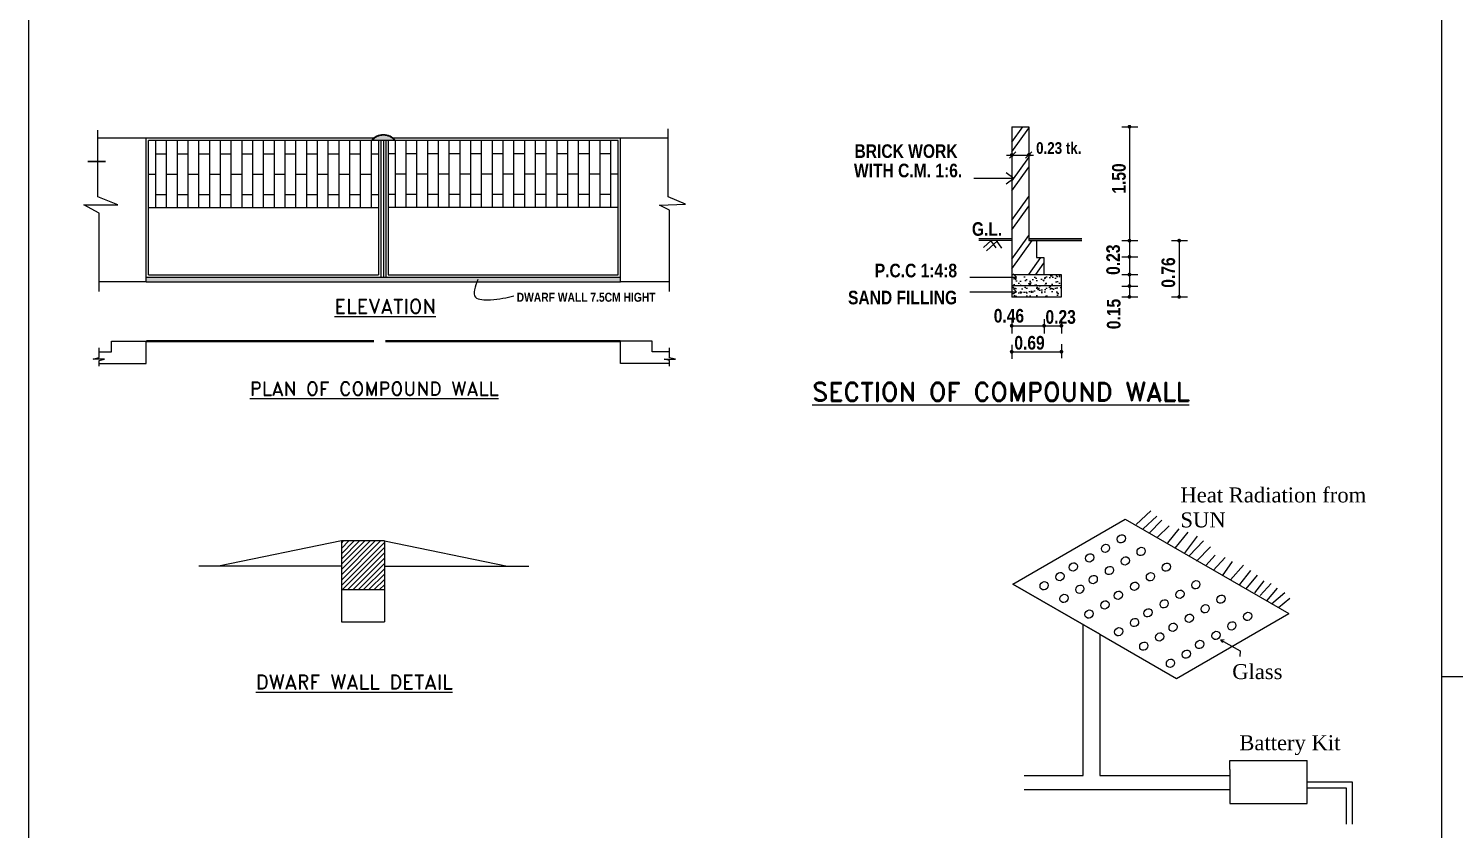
# Model space of a CAD drawing. Header units: metres. Extents: x 0 to 246, y -13 to 116.
# Drawn here: x 148.47 to 172.5, y 24.3 to 37.79 of the extents above; entities that cross this region are included whole.
import ezdxf

# ---------------------------------------------------------------- set-up
doc = ezdxf.new("R2010")
doc.units = ezdxf.units.M
doc.header["$MEASUREMENT"] = 0
for name, color, linetype in [('BUIL', 7, 'Continuous'), ('DIM', 8, 'Continuous'), ('hatch', 8, 'Continuous'), ('JD', 5, 'Continuous'), ('TX', 7, 'Continuous'), ('txt', 1, 'Continuous'), ('W', 1, 'Continuous'), ('wall', 2, 'Continuous')]:
    doc.layers.add(name, color=color, linetype=linetype)
doc.layers.add('col', color=7, linetype='Continuous', lineweight=40)
doc.layers.add('text', color=7, linetype='Continuous', lineweight=25)
doc.styles.add('in', font='verdana.ttf', dxfattribs={"height": 8})
doc.styles.add('R1', font='swisscb.ttf')
doc.styles.add('ROMAND', font='ROMAND.SHX')

msp = doc.modelspace()

# ---------------------------------------------------------------- hatches: boundary and pattern name
msp.add_hatch(color=256).paths.add_polyline_path([(150.45544, 33.60596), (150.45544, 33.52525), (158.44631, 33.52525), (158.44631, 33.60596)])
at = {"layer": 'DIM'}
h = msp.add_hatch(dxfattribs=at)
h.set_pattern_fill('AR-CONC', color=0, scale=0.065525, style=0)
h.set_pattern_definition([(50, (-1355.5644, -206.39717), (0.46998175, -0.041118075), [0.04914344, -0.54057781]), (355, (-1355.5644, -206.39717), (-0.09091623, 0.49287076), [0.03931475, -0.43246225]), (100.4514, (-1355.52523, -206.4006), (0.37906586, 0.45175239), [0.0417655, -0.45942045]), (46.1842, (-1355.5644, -206.2661), (0.69930525, -0.10845564), [0.07371516, -0.81086672]), (96.6356, (-1355.5061, -206.27516), (0.61243384, 0.63828668), [0.06264824, -0.68913056]), (351.1842, (-1355.5644, -206.2661), (0.61243334, 0.63828715), [0.05897212, -0.64869337]), (21, (-1355.49887, -206.29888), (0.39112086, -0.26381435), [0.04914344, -0.54057781]), (326, (-1355.49887, -206.2989), (0.15943136, 0.47515154), [0.03931475, -0.43246225]), (71.4514, (-1355.46628, -206.32086), (0.55055238, 0.21133676), [0.0417655, -0.45942045]), (37.5, (-1355.5644, -206.39717), (0.007967695, 0.21812731), [0, -0.427220283, 0, -0.43901471, 0, -0.434100364]), (7.5, (-1355.5644, -206.39717), (0.172375218, 0.25843663), [0, -0.25030391, 0, -0.417391595, 0, -0.165449573]), (327.5, (-1355.71051, -206.39717), (0.349784927, -0.014778986), [0, -0.16381146, 0, -0.51109175, 0, -0.678179437]), (317.5, (-1355.77604, -206.39717), (0.38213031, 0.06559337), [0, -0.212954896, 0, -0.33941734, 0, -0.48160569])])
h.paths.add_polyline_path([(165.86932, 33.65046), (165.07581, 33.65046), (165.12055, 33.60575), (165.03993, 33.60575), (165.03993, 33.45907), (165.58223, 33.45907), (165.86932, 33.45907)])
h = msp.add_hatch(dxfattribs=at)
h.set_pattern_fill('AR-CONC', color=0, scale=0.032762, style=0)
h.set_pattern_definition([(50, (-1355.5644, -206.39717), (0.234990873, -0.020559037), [0.02457172, -0.270288906]), (355, (-1355.5644, -206.39717), (-0.045458117, 0.24643538), [0.019657375, -0.216231125]), (100.4514, (-1355.54481, -206.39888), (0.18953293, 0.225876193), [0.020882747, -0.229710223]), (46.1842, (-1355.5644, -206.33164), (0.349652625, -0.05422782), [0.03685758, -0.40543336]), (96.6356, (-1355.53526, -206.33616), (0.30621692, 0.31914334), [0.03132412, -0.34456528]), (351.1842, (-1355.5644, -206.33164), (0.30621667, 0.31914358), [0.02948606, -0.32434669]), (21, (-1355.53163, -206.34802), (0.19556043, -0.131907175), [0.02457172, -0.270288906]), (326, (-1355.53163, -206.34802), (0.07971568, 0.237575772), [0.019657375, -0.216231125]), (71.4514, (-1355.51534, -206.35902), (0.275276188, 0.105668382), [0.020882747, -0.229710223]), (37.5, (-1355.564395, -206.39717), (0.0039838473, 0.109063655), [0, -0.213610141, 0, -0.219507354, 0, -0.217050182]), (7.5, (-1355.5644, -206.39717), (0.086187609, 0.129218315), [0, -0.125151954, 0, -0.208695798, 0, -0.082724786]), (327.5, (-1355.637455, -206.39717), (0.1748924633, -0.007389493), [0, -0.081905729, 0, -0.255545875, 0, -0.339089718]), (317.5, (-1355.67022, -206.39717), (0.191065154, 0.032796686), [0, -0.106477448, 0, -0.16970867, 0, -0.240802843])])
h.paths.add_polyline_path([(165.86932, 33.65046), (165.07581, 33.65046), (165.12055, 33.60575), (165.03993, 33.60575), (165.03993, 33.45907), (165.58223, 33.45907), (165.86932, 33.45907)])
h = msp.add_hatch(dxfattribs=at)
h.set_pattern_fill('AR-SAND', color=0, scale=0.065525, style=0)
h.set_pattern_definition([(37.5, (-1355.5644, -206.39717), (-0.0041276135, 0.1262543245), [0, -0.0995973665, 0, -0.1113917915, 0, -0.106477448]), (7.5, (-1355.5644, -206.39717), (0.115963881, 0.184919945), [0, -0.053730158, 0, -0.089768679, 0, -0.034400406]), (327.5, (-1355.64499, -206.39717), (0.204052848, 0.000370807), [0, -0.0327622916, 0, -0.11794425, 0, -0.153982771]), (317.5, (-1355.64499, -206.39717), (0.196975193, 0.057509326), [0, -0.016381146, 0, -0.077319008, 0, -0.0884581874])])
h.paths.add_polyline_path([(165.58223, 33.26767), (165.86932, 33.26767), (165.86932, 33.45907), (165.58223, 33.45907), (165.03993, 33.45907), (165.03993, 33.26767)])
h = msp.add_hatch(dxfattribs=at)
h.set_pattern_fill('ANSI31', color=0, scale=0.504474, style=0)
h.set_pattern_definition([(45, (-1015.07782, -161.84634), (-0.0445896535, 0.0445896535), [])])
h.paths.add_polyline_path([(154.46991, 28.33986), (154.46991, 29.16038), (153.74347, 29.16038), (153.74347, 28.33986)])
at = {"layer": 'JD'}
h = msp.add_hatch(color=0, dxfattribs=at)
h.paths.add_polyline_path([(154.64461, 35.90637, 0.46260975), (154.25732, 35.90637)], flags=16)
h.paths.add_polyline_path([(154.64461, 35.90637), (154.65266, 35.90637, 0.49398801), (154.24908, 35.90637), (154.25732, 35.90637, -0.46260975)])

# ---------------------------------------------------------------- linework, layer by layer
for p, q in [((172.28448, 0.00381), (172.28448, 115.29252)), ((172.28448, 8.16107), (172.28448, 115.29252)), ((167.13558, 29.4352), (167.38158, 29.67043)), ((167.25144, 29.36707), (167.48174, 29.57567)), ((167.35541, 29.28884), (167.57002, 29.50838)), ((167.49781, 29.22265), (167.69062, 29.41521)), ((167.66947, 29.12679), (167.8579, 29.36202)), ((167.79237, 29.04079), (168.01197, 29.30823)), ((167.94769, 28.94986), (168.16728, 29.2387)), ((168.02726, 28.90714), (168.26979, 29.16281)), ((168.15527, 28.81968), (168.39105, 29.06189)), ((168.30856, 28.74704), (168.46524, 28.91969)), ((168.43233, 28.66222), (168.63483, 28.88205)), ((168.59081, 28.57429), (168.75809, 28.8117)), ((168.72288, 28.50395), (168.94299, 28.75015)), ((168.88136, 28.42481), (169.06626, 28.66222)), ((168.98701, 28.35447), (169.18071, 28.58309)), ((169.13669, 28.28413), (169.29517, 28.48636)), ((169.22474, 28.24016), (169.40963, 28.4424)), ((169.33919, 28.15223), (169.51528, 28.36326)), ((169.41844, 28.09947), (169.63855, 28.29292)), ((169.5329, 28.03792), (169.7266, 28.19619)), ((168.55966, 27.49652), (168.61682, 27.49774)), ((168.55966, 27.49652), (168.58797, 27.44685)), ((168.55966, 27.49652), (168.8865, 27.31123)), ((168.8865, 27.31123), (168.88002, 27.21363))]:
    msp.add_line(p, q)
at = {"color": 0, "lineweight": 30}
msp.add_line((149.77033, 35.55181), (149.47262, 35.55181), dxfattribs=at)
at = {"color": 0}
msp.add_line((165.32703, 34.22466), (165.45463, 34.22466), dxfattribs=at)
at = {"color": 7}
msp.add_line((172.28448, 26.87642), (200.08118, 26.87642), dxfattribs=at)
msp.add_lwpolyline([(148.47168, -13.07124), (172.28448, -13.07124), (172.28448, 49.81527), (148.47168, 49.81527)], close=True)
at = {"color": 0, "const_width": 0.0319}
for points in [[(165.02398, 35.66254, 1), (165.05588, 35.66254, 1)], [(165.31108, 35.66542, 1), (165.34298, 35.66542, 1)]]:
    msp.add_lwpolyline(points, format="xyb", close=True, dxfattribs=at)
for centre in [(166.61905, 29.03595), (166.88584, 29.1967), (166.35225, 28.8752), (166.95269, 28.82289), (167.21949, 28.98364), (165.85263, 28.56009), (166.07866, 28.7232), (166.6859, 28.66215), (167.37664, 28.55832), (167.64344, 28.71907), (165.5846, 28.40559), (166.18628, 28.34704), (166.41231, 28.51014), (167.10985, 28.39757), (168.14158, 28.42274), (165.91825, 28.19254), (166.61022, 28.08246), (166.83626, 28.24557), (167.60799, 28.10124), (167.87478, 28.26199), (168.56552, 28.17933), (166.3422, 27.92796), (167.3344, 27.94924), (168.03193, 27.85783), (168.29873, 28.01858), (169.01477, 27.89005), (166.84034, 27.63163), (167.10836, 27.78613), (167.75834, 27.70583), (168.48118, 27.56855), (168.74797, 27.7293), (167.26428, 27.38822), (167.53231, 27.54272), (168.20759, 27.41655), (167.71353, 27.09894), (167.98155, 27.25344)]:
    msp.add_ellipse(centre, major_axis=(-0.04868, -0.05438), ratio=0.90202376)
at = {"layer": 'BUIL', "color": 0}
for p, q in [((150.45544, 35.94672), (149.64231, 35.94672)), ((159.25021, 35.94672), (158.44631, 35.94672)), ((150.45544, 33.52525), (149.66249, 33.52525)), ((159.27039, 33.52525), (158.44631, 33.52525)), ((149.86785, 32.52683), (150.45544, 32.52683)), ((149.86785, 32.34762), (149.86785, 32.52683)), ((150.45544, 32.1483), (150.45544, 32.52683)), ((158.44631, 32.1483), (158.44631, 32.52683)), ((158.97836, 32.52683), (158.44631, 32.52683)), ((158.97836, 32.34762), (158.97836, 32.52683)), ((149.66249, 32.34762), (149.86785, 32.34762)), ((159.27039, 32.34762), (158.97836, 32.34762)), ((149.66249, 32.1483), (150.45544, 32.1483)), ((159.27039, 32.1483), (158.44631, 32.1483)), ((153.74347, 29.16038), (151.67265, 28.73297)), ((153.74347, 29.16038), (153.74347, 27.79503)), ((154.46991, 29.16038), (153.74347, 29.16038)), ((154.46991, 29.16038), (154.46991, 27.79503)), ((154.46991, 29.16038), (156.54073, 28.73297)), ((153.74347, 28.73297), (151.34223, 28.73297)), ((154.46991, 28.73297), (156.89967, 28.73297)), ((153.74347, 28.33986), (154.46991, 28.33986)), ((153.74347, 27.79503), (154.46991, 27.79503))]:
    msp.add_line(p, q, dxfattribs=at)
at = {"layer": 'col', "color": 0, "const_width": 0.04036}
for points in [[(154.2904, 32.52683), (150.45544, 32.52683)], [(154.48631, 32.52683), (158.44631, 32.52683)]]:
    msp.add_lwpolyline(points, dxfattribs=at)
at = {"layer": 'DIM', "color": 0}
for p, q in [((165.03993, 35.88043), (165.22486, 36.13863)), ((165.03993, 35.71608), (165.32703, 36.11693)), ((165.03993, 35.22301), (165.32703, 35.62387)), ((165.03993, 35.05866), (165.32703, 35.45952)), ((165.03993, 34.5656), (165.32703, 34.96645)), ((165.03993, 34.40124), (165.32703, 34.8021)), ((165.03993, 33.90818), (165.32703, 34.30904)), ((165.03993, 33.74382), (165.38431, 34.22466)), ((165.3262, 33.65046), (165.53182, 33.93756)), ((165.44391, 33.65046), (165.58223, 33.84358))]:
    msp.add_line(p, q, dxfattribs=at)
at = {"layer": 'DIM', "color": 0, "linetype": 'Continuous'}
for p, q in [((164.95096, 35.66254), (165.40708, 35.66254)), ((165.00279, 35.61074), (165.10646, 35.71434)), ((165.27232, 35.61074), (165.37598, 35.71434))]:
    msp.add_line(p, q, dxfattribs=at)
at = {"layer": 'DIM', "color": 0}
msp.add_spline([(156.04364, 33.56758), (156.00328, 33.2687), (156.25552, 33.22559), (156.65006, 33.28888)], degree=3, dxfattribs=at)
at = {"layer": 'hatch', "ltscale": 7}
for p, q in [((165.05729, 28.43494), (166.95321, 29.52955)), ((166.95321, 29.52955), (169.70896, 27.93852)), ((165.05729, 28.43494), (166.5241, 27.58807)), ((167.81304, 26.8439), (169.70896, 27.93852)), ((166.2417, 25.20816), (166.2417, 27.75112)), ((166.5241, 27.58807), (167.81304, 26.8439)), ((166.5241, 27.58807), (166.5241, 25.20816)), ((168.71611, 25.46025), (170.01764, 25.46025)), ((168.71611, 25.31198), (168.71611, 25.46025)), ((168.71611, 25.31198), (168.71611, 24.73814)), ((170.01764, 24.73814), (170.01764, 25.46025)), ((165.24725, 25.20816), (166.2417, 25.20816)), ((166.5241, 25.20816), (168.71611, 25.20816)), ((170.01764, 25.0992), (170.77604, 25.0992)), ((170.01764, 24.99833), (170.67254, 24.99833)), ((170.67254, 24.99833), (170.67254, 24.38606)), ((170.77604, 25.0992), (170.77604, 24.38606)), ((165.24725, 24.97233), (168.71611, 24.97233)), ((168.71611, 24.73814), (170.01764, 24.73814))]:
    msp.add_line(p, q, dxfattribs=at)
at = {"layer": 'JD', "color": 0}
for p, q in [((150.45544, 33.52525), (150.45544, 35.94672)), ((154.2877, 35.94672), (150.45544, 35.94672)), ((150.4958, 33.64632), (150.4958, 35.90637)), ((154.65266, 35.90637), (150.4958, 35.90637)), ((150.61687, 34.77634), (150.61687, 35.90637)), ((150.79848, 34.77634), (150.79848, 35.90637)), ((150.98009, 34.77634), (150.98009, 35.90637)), ((151.1617, 34.77634), (151.1617, 35.90637)), ((151.34331, 34.77634), (151.34331, 35.90637)), ((151.52492, 34.77634), (151.52492, 35.90637)), ((151.70653, 34.77634), (151.70653, 35.90637)), ((151.88814, 34.77634), (151.88814, 35.90637)), ((152.06976, 34.77634), (152.06976, 35.90637)), ((152.25137, 34.77634), (152.25137, 35.90637)), ((152.43298, 34.77634), (152.43298, 35.90637)), ((152.61459, 34.77634), (152.61459, 35.90637)), ((152.7962, 34.77634), (152.7962, 35.90637)), ((152.97781, 34.77634), (152.97781, 35.90637)), ((153.15942, 34.77634), (153.15942, 35.90637)), ((153.34103, 34.77634), (153.34103, 35.90637)), ((153.52264, 34.77634), (153.52264, 35.90637)), ((153.70425, 34.77634), (153.70425, 35.90637)), ((153.88586, 34.77634), (153.88586, 35.90637)), ((154.06747, 34.77634), (154.06747, 35.90637)), ((154.24908, 34.77634), (154.24908, 35.90637)), ((154.37016, 35.90637), (154.37016, 33.64632)), ((154.41052, 35.90637), (154.41052, 33.60596)), ((154.45087, 35.90637), (154.45087, 33.60596)), ((154.49123, 35.90637), (154.49123, 33.60596)), ((154.53159, 35.90637), (154.53159, 33.64632)), ((158.44631, 35.94672), (154.61405, 35.94672)), ((158.40595, 35.90637), (154.65266, 35.90637)), ((154.65266, 34.77634), (154.65266, 35.90637)), ((154.83427, 34.77634), (154.83427, 35.90637)), ((155.01589, 34.77634), (155.01589, 35.90637)), ((155.1975, 34.77634), (155.1975, 35.90637)), ((155.37911, 34.77634), (155.37911, 35.90637)), ((155.56072, 34.77634), (155.56072, 35.90637)), ((155.74233, 34.77634), (155.74233, 35.90637)), ((155.92394, 34.77634), (155.92394, 35.90637)), ((156.10555, 34.77634), (156.10555, 35.90637)), ((156.28716, 34.77634), (156.28716, 35.90637)), ((156.46877, 34.77634), (156.46877, 35.90637)), ((156.65038, 34.77634), (156.65038, 35.90637)), ((156.83199, 34.77634), (156.83199, 35.90637)), ((157.0136, 34.77634), (157.0136, 35.90637)), ((157.19521, 34.77634), (157.19521, 35.90637)), ((157.37683, 34.77634), (157.37683, 35.90637)), ((157.55844, 34.77634), (157.55844, 35.90637)), ((157.74005, 34.77634), (157.74005, 35.90637)), ((157.92166, 34.77634), (157.92166, 35.90637)), ((158.10327, 34.77634), (158.10327, 35.90637)), ((158.28488, 34.77634), (158.28488, 35.90637)), ((158.40595, 33.64632), (158.40595, 35.90637)), ((158.44631, 33.52525), (158.44631, 35.94672)), ((150.61687, 35.6844), (150.79848, 35.6844)), ((150.98009, 35.6844), (151.1617, 35.6844)), ((151.34331, 35.6844), (151.52492, 35.6844)), ((151.70653, 35.6844), (151.88814, 35.6844)), ((152.06976, 35.6844), (152.25137, 35.6844)), ((152.43298, 35.6844), (152.61459, 35.6844)), ((152.7962, 35.6844), (152.97781, 35.6844)), ((153.15942, 35.6844), (153.34103, 35.6844)), ((153.52264, 35.6844), (153.70425, 35.6844)), ((153.88586, 35.6844), (154.06747, 35.6844)), ((154.24908, 35.6844), (154.37016, 35.6844)), ((154.65266, 35.6844), (154.53159, 35.6844)), ((155.01589, 35.6844), (154.83427, 35.6844)), ((155.37911, 35.6844), (155.1975, 35.6844)), ((155.74233, 35.6844), (155.56072, 35.6844)), ((156.10555, 35.6844), (155.92394, 35.6844)), ((156.46877, 35.6844), (156.28716, 35.6844)), ((156.83199, 35.6844), (156.65038, 35.6844)), ((157.19521, 35.6844), (157.0136, 35.6844)), ((157.55844, 35.6844), (157.37683, 35.6844)), ((157.92166, 35.6844), (157.74005, 35.6844)), ((158.28488, 35.6844), (158.10327, 35.6844)), ((150.4958, 35.34136), (150.61687, 35.34136)), ((150.79848, 35.34136), (150.98009, 35.34136)), ((151.1617, 35.34136), (151.34331, 35.34136)), ((151.52492, 35.34136), (151.70653, 35.34136)), ((151.88814, 35.34136), (152.06976, 35.34136)), ((152.25137, 35.34136), (152.43298, 35.34136)), ((152.61459, 35.34136), (152.7962, 35.34136)), ((152.97781, 35.34136), (153.15942, 35.34136)), ((153.34103, 35.34136), (153.52264, 35.34136)), ((153.70425, 35.34136), (153.88586, 35.34136)), ((154.06747, 35.34136), (154.24908, 35.34136)), ((154.83427, 35.34136), (154.65266, 35.34136)), ((155.1975, 35.34136), (155.01589, 35.34136)), ((155.56072, 35.34136), (155.37911, 35.34136)), ((155.92394, 35.34136), (155.74233, 35.34136)), ((156.28716, 35.34136), (156.10555, 35.34136)), ((156.65038, 35.34136), (156.46877, 35.34136)), ((157.0136, 35.34136), (156.83199, 35.34136)), ((157.37683, 35.34136), (157.19521, 35.34136)), ((157.74005, 35.34136), (157.55844, 35.34136)), ((158.10327, 35.34136), (157.92166, 35.34136)), ((158.40595, 35.34136), (158.28488, 35.34136)), ((150.61687, 34.99831), (150.79848, 34.99831)), ((150.98009, 34.99831), (151.1617, 34.99831)), ((151.34331, 34.99831), (151.52492, 34.99831)), ((151.70653, 34.99831), (151.88814, 34.99831)), ((152.06976, 34.99831), (152.25137, 34.99831)), ((152.43298, 34.99831), (152.61459, 34.99831)), ((152.7962, 34.99831), (152.97781, 34.99831)), ((153.15942, 34.99831), (153.34103, 34.99831)), ((153.52264, 34.99831), (153.70425, 34.99831)), ((153.88586, 34.99831), (154.06747, 34.99831)), ((154.24908, 34.99831), (154.37016, 34.99831)), ((154.65266, 34.99831), (154.53159, 34.99831)), ((155.01589, 34.99831), (154.83427, 34.99831)), ((155.37911, 34.99831), (155.1975, 34.99831)), ((155.74233, 34.99831), (155.56072, 34.99831)), ((156.10555, 34.99831), (155.92394, 34.99831)), ((156.46877, 34.99831), (156.28716, 34.99831)), ((156.83199, 34.99831), (156.65038, 34.99831)), ((157.19521, 34.99831), (157.0136, 34.99831)), ((157.55844, 34.99831), (157.37683, 34.99831)), ((157.92166, 34.99831), (157.74005, 34.99831)), ((158.28488, 34.99831), (158.10327, 34.99831)), ((150.4958, 34.77634), (154.37016, 34.77634)), ((158.40595, 34.77634), (154.53159, 34.77634)), ((150.4958, 33.64632), (154.37016, 33.64632)), ((154.53159, 33.64632), (158.40595, 33.64632)), ((150.45544, 33.60596), (158.44631, 33.60596)), ((150.45544, 33.52525), (158.44631, 33.52525))]:
    msp.add_line(p, q, dxfattribs=at)
for points in [[(149.66249, 33.36219), (149.66249, 34.68392), (149.40598, 34.82517), (149.97526, 34.82517), (149.64231, 34.95633), (149.64231, 36.08404)], [(159.27039, 33.36219), (159.27039, 34.73621), (159.10576, 34.81584), (159.54048, 34.83532), (159.25021, 34.95633), (159.25021, 36.10603)], [(149.66249, 32.10392), (149.66249, 32.20374), (149.75094, 32.22502), (149.5593, 32.22502), (149.66249, 32.24956), (149.66249, 32.41321)], [(159.27039, 32.10278), (159.27039, 32.20261), (159.18195, 32.22388), (159.37358, 32.22388), (159.27039, 32.24843), (159.27039, 32.41207)]]:
    msp.add_lwpolyline(points, dxfattribs=at)
for centre, start, end in [((154.45087, 35.75196), 37.422361, 142.577639), ((154.45097, 35.74186), 40.348557, 139.651443), ((154.45097, 35.74186), 37.422361, 37.456365)]:
    msp.add_arc(centre, 0.25409, start, end, dxfattribs=at)
at = {"layer": 'TX', "color": 0}
for p, q in [((166.89306, 36.13986), (167.16565, 36.13986)), ((167.02286, 36.13986), (167.02286, 33.27311)), ((166.89306, 34.22005), (167.16565, 34.22005)), ((167.73046, 34.22005), (168.00305, 34.22005)), ((167.86026, 34.22005), (167.86026, 33.27311)), ((166.89306, 33.94764), (167.16565, 33.94764)), ((166.89306, 33.64929), (167.16565, 33.64929)), ((166.89306, 33.45472), (167.16565, 33.45472)), ((166.89306, 33.27311), (167.16565, 33.27311)), ((167.73046, 33.27311), (168.00305, 33.27311)), ((165.03862, 32.89482), (165.03862, 32.65832)), ((165.03862, 32.78567), (165.87602, 32.78567)), ((165.58475, 32.89482), (165.58475, 32.65832)), ((165.87602, 32.89482), (165.87602, 32.65832)), ((165.03862, 32.46731), (165.03862, 32.23081)), ((165.87602, 32.4764), (165.87602, 32.23991)), ((165.03862, 32.34906), (165.87602, 32.34906))]:
    msp.add_line(p, q, dxfattribs=at)
at = {"layer": 'TX', "color": 0, "const_width": 0.0319}
for points in [[(167.00691, 36.13986, 1), (167.03881, 36.13986, 1)], [(167.00691, 34.22005, 1), (167.03881, 34.22005, 1)], [(167.84431, 34.22005, 1), (167.87621, 34.22005, 1)], [(167.00691, 33.94764, 1), (167.03881, 33.94764, 1)], [(167.00691, 33.64929, 1), (167.03881, 33.64929, 1)], [(167.00691, 33.45472, 1), (167.03881, 33.45472, 1)], [(167.00691, 33.27311, 1), (167.03881, 33.27311, 1)], [(167.84431, 33.27311, 1), (167.87621, 33.27311, 1)], [(165.02267, 32.78567, 1), (165.05457, 32.78567, 1)], [(165.5688, 32.78567, 1), (165.6007, 32.78567, 1)], [(165.86007, 32.78567, 1), (165.89197, 32.78567, 1)], [(165.02267, 32.34906, 1), (165.05457, 32.34906, 1)], [(165.86007, 32.34906, 1), (165.89197, 32.34906, 1)]]:
    msp.add_lwpolyline(points, format="xyb", close=True, dxfattribs=at)
at = {"layer": 'W', "color": 0}
for p, q in [((165.03993, 36.13863), (165.32703, 36.13863)), ((165.03993, 36.13863), (165.03993, 33.26767)), ((165.32703, 36.13863), (165.32703, 34.22466)), ((165.07177, 35.26746), (164.9476, 35.36125)), ((165.07177, 35.26746), (164.39828, 35.26746)), ((165.07177, 35.26746), (164.9476, 35.17368)), ((165.03993, 34.25018), (164.48579, 34.25018)), ((165.03993, 34.22466), (164.48579, 34.22466)), ((164.69274, 34.22466), (164.56531, 34.10599)), ((164.80303, 34.22466), (164.61653, 34.05099)), ((164.68167, 34.22466), (164.76889, 34.09715)), ((164.77935, 34.22117), (164.86657, 34.09367)), ((166.22198, 34.25018), (165.32703, 34.25018)), ((166.22198, 34.22466), (165.32703, 34.22466)), ((165.45463, 34.22466), (165.45463, 33.93756)), ((165.45463, 34.22466), (166.22198, 34.22466)), ((165.45463, 33.93756), (165.58223, 33.93756)), ((165.58223, 33.93756), (165.58223, 33.65046)), ((165.03993, 33.65046), (165.86932, 33.65046)), ((165.12055, 33.60575), (165.06594, 33.66033)), ((165.86932, 33.65046), (165.86932, 33.45907)), ((164.33341, 33.60575), (165.12055, 33.60575)), ((165.58223, 33.45907), (165.03993, 33.45907)), ((165.12055, 33.36004), (165.06594, 33.41461)), ((165.12055, 33.60575), (165.06832, 33.57122)), ((165.86932, 33.45907), (165.58223, 33.45907)), ((165.86932, 33.45907), (165.86932, 33.26767)), ((164.33341, 33.36004), (165.12055, 33.36004)), ((165.58223, 33.26767), (165.03993, 33.26767)), ((165.12055, 33.36004), (165.06832, 33.3255)), ((165.86932, 33.26767), (165.58223, 33.26767))]:
    msp.add_line(p, q, dxfattribs=at)
at = {"layer": 'wall'}
for p, q in [((166.5241, 27.58807), (165.05729, 28.43494)), ((166.2417, 28.31123), (166.2417, 28.33224))]:
    msp.add_line(p, q, dxfattribs=at)

# ---------------------------------------------------------------- texts
at = {"layer": 'text', "color": 0, "style": 'R1'}
for s, height, p in [('BRICK WORK', 0.229336, (162.38961, 35.6139)), ('0.23 tk.', 0.196574, (165.45006, 35.68312)), ('WITH C.M. 1:6.', 0.229336, (162.38038, 35.28792)), ('P.C.C 1:4:8', 0.229336, (162.73087, 33.60195)), ('DWARF WALL 7.5CM HIGHT', 0.1513423, (156.69733, 33.19101)), ('SAND FILLING', 0.229336, (162.28057, 33.14716))]:
    msp.add_text(s, height=height, dxfattribs=at).set_placement(p)
at = {"layer": 'text', "ltscale": 0.1, "char_height": 0.2522345, "width": 3.3631268, "attachment_point": 1, "style": 'in'}
for s, insert in [('{\\fRomantic|b0|i0|c2|p2;Heat Radiation from SUN}', (167.88127, 30.06165)), ('{\\fRomantic|b0|i0|c2|p2;Glass}', (168.75431, 27.0849)), ('{\\fRomantic|b0|i0|c2|p2;Battery Kit}', (168.87403, 25.88653))]:
    msp.add_mtext(s, dxfattribs=dict(at, insert=insert))
at = {"layer": 'TX', "color": 0, "style": 'R1'}
for s, p in [('1.50', (166.95939, 35.01108)), ('0.23', (166.86229, 33.64348)), ('0.76', (167.79153, 33.42687)), ('0.15', (166.87178, 32.72841))]:
    msp.add_text(s, height=0.229336, rotation=90, dxfattribs=at).set_placement(p)
at = {"layer": 'TX', "color": 0}
for s, height, style, p in [('%%UELEVATION', 0.2417273, 'ROMAND', (153.62658, 32.99174)), ('0.46', 0.229336, 'R1', (164.73587, 32.84041)), ('0.23', 0.229336, 'R1', (165.60778, 32.82033)), ('0.69', 0.229336, 'R1', (165.08322, 32.38516)), ('%%UPLAN OF COMPOUND WALL', 0.2320582, 'ROMAND', (152.20189, 31.60938)), ('%%USECTION OF COMPOUND WALL', 0.313972, 'ROMAND', (161.67795, 31.51547)), ('%%UDWARF WALL DETAIL', 0.2417273, 'ROMAND', (152.30236, 26.66328))]:
    msp.add_text(s, height=height, dxfattribs=dict(at, style=style)).set_placement(p)
at = {"layer": 'txt', "color": 0, "style": 'R1'}
msp.add_text('G.L.', height=0.229336, dxfattribs=at).set_placement((164.3679, 34.30226))

doc.saveas('drawing.dxf')
